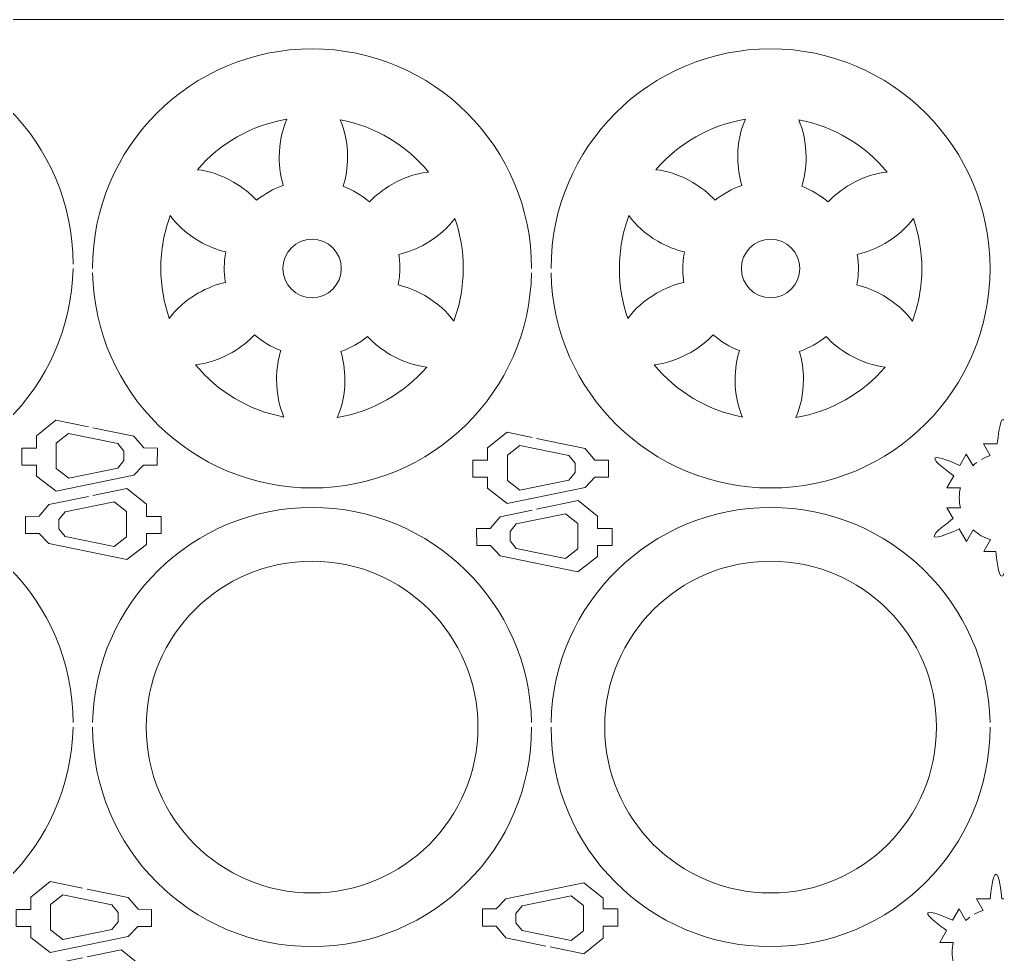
# Model space of a CAD drawing. Header units: centimetres. Extents: x -36.3 to 43.7, y -27.7 to 32.3.
# Drawn here: x 2.5 to 12.53, y 22.75 to 32.33 of the extents above; entities that cross this region are included whole.
import ezdxf

# ---------------------------------------------------------------- set-up
doc = ezdxf.new("R2010")
doc.units = ezdxf.units.CM
doc.header["$MEASUREMENT"] = 0
doc.layers.add('layer 1', color=7, linetype='Continuous')

msp = doc.modelspace()

# ---------------------------------------------------------------- linework, layer by layer
at = {"layer": 'layer 1', "color": 250, "lineweight": 20}
msp.add_lwpolyline([(-6.34629, 12.33283), (23.65371, 12.33283), (23.65371, 32.33283), (-6.34629, 32.33283), (-6.34629, 12.33283)], close=True, dxfattribs=at)
at = {"layer": 'layer 1', "color": 250, "lineweight": 9}
for points, knots in [([(-1.44673, 29.82782), (-1.44673, 31.07046), (-0.43937, 32.07782), (0.80327, 32.07782), (2.04591, 32.07782), (3.05327, 31.07046), (3.05327, 29.82782)], [0, 0, 0, 0, 0.5, 0.5, 0.5, 1, 1, 1, 1]), ([(3.25283, 29.78282), (3.25283, 31.02546), (4.26019, 32.03282), (5.50283, 32.03282), (6.74547, 32.03282), (7.75283, 31.02546), (7.75283, 29.78282)], [0, 0, 0, 0, 0.5, 0.5, 0.5, 1, 1, 1, 1]), ([(7.95283, 29.78282), (7.95283, 31.02546), (8.96019, 32.03282), (10.20283, 32.03282), (11.44547, 32.03282), (12.45283, 31.02546), (12.45283, 29.78282), (12.45283, 28.54018), (11.44547, 27.53282), (10.20283, 27.53282), (8.97522, 27.53282), (7.97723, 28.51595), (7.95327, 29.73782)], [0, 0, 0, 0, 0.25, 0.25, 0.25, 0.5, 0.5, 0.5, 0.75, 0.75, 0.75, 1, 1, 1, 1]), ([(4.32772, 30.79354), (4.44253, 30.78222), (4.572, 30.74033), (4.69738, 30.66794), (4.79132, 30.6137), (4.87156, 30.54892), (4.93418, 30.4804), (5.0149, 30.54629), (5.10729, 30.59839), (5.20774, 30.63326), (5.18149, 30.71959), (5.16658, 30.81819), (5.16658, 30.92292), (5.16658, 31.07024), (5.19605, 31.20545), (5.24517, 31.31138), (4.88045, 31.25034), (4.55887, 31.06202), (4.32772, 30.79354)], [0, 0, 0, 0, 0.16666667, 0.16666667, 0.16666667, 0.33333333, 0.33333333, 0.33333333, 0.5, 0.5, 0.5, 0.66666667, 0.66666667, 0.66666667, 0.83333333, 0.83333333, 0.83333333, 1, 1, 1, 1]), ([(5.79048, 31.30607), (5.83814, 31.20094), (5.86664, 31.06779), (5.86664, 30.92292), (5.86664, 30.81453), (5.85068, 30.7127), (5.82268, 30.62425), (5.92194, 30.5865), (6.01281, 30.53174), (6.09166, 30.46347), (6.15331, 30.52941), (6.2313, 30.59167), (6.32206, 30.64407), (6.44959, 30.7177), (6.58137, 30.75978), (6.69764, 30.77022), (6.47148, 31.04359), (6.15324, 31.23798), (5.79048, 31.30607)], [0, 0, 0, 0, 0.16666667, 0.16666667, 0.16666667, 0.33333333, 0.33333333, 0.33333333, 0.5, 0.5, 0.5, 0.66666667, 0.66666667, 0.66666667, 0.83333333, 0.83333333, 0.83333333, 1, 1, 1, 1]), ([(9.02772, 30.79354), (9.14253, 30.78222), (9.272, 30.74033), (9.39738, 30.66794), (9.49132, 30.6137), (9.57156, 30.54892), (9.63418, 30.4804), (9.7149, 30.54629), (9.80729, 30.59839), (9.90774, 30.63326), (9.88149, 30.71959), (9.86658, 30.81819), (9.86658, 30.92292), (9.86658, 31.07024), (9.89605, 31.20545), (9.94517, 31.31138), (9.58045, 31.25034), (9.25887, 31.06202), (9.02772, 30.79354)], [0, 0, 0, 0, 0.16666667, 0.16666667, 0.16666667, 0.33333333, 0.33333333, 0.33333333, 0.5, 0.5, 0.5, 0.66666667, 0.66666667, 0.66666667, 0.83333333, 0.83333333, 0.83333333, 1, 1, 1, 1]), ([(10.49048, 31.30607), (10.53814, 31.20094), (10.56664, 31.06779), (10.56664, 30.92292), (10.56664, 30.81453), (10.55068, 30.7127), (10.52268, 30.62425), (10.62194, 30.5865), (10.71281, 30.53174), (10.79166, 30.46347), (10.85331, 30.52941), (10.9313, 30.59167), (11.02206, 30.64407), (11.14959, 30.7177), (11.28137, 30.75978), (11.39764, 30.77022), (11.17148, 31.04359), (10.85324, 31.23798), (10.49048, 31.30607)], [0, 0, 0, 0, 0.16666667, 0.16666667, 0.16666667, 0.33333333, 0.33333333, 0.33333333, 0.5, 0.5, 0.5, 0.66666667, 0.66666667, 0.66666667, 0.83333333, 0.83333333, 0.83333333, 1, 1, 1, 1]), ([(4.03974, 29.27017), (4.10696, 29.36406), (4.20805, 29.45537), (4.33357, 29.52784), (4.42748, 29.58206), (4.52368, 29.61915), (4.6143, 29.63913), (4.60679, 29.68592), (4.60283, 29.73391), (4.60283, 29.78282), (4.60283, 29.84082), (4.60838, 29.89752), (4.61886, 29.95246), (4.53095, 29.97288), (4.43808, 30.00929), (4.34735, 30.06167), (4.21967, 30.13538), (4.11725, 30.22859), (4.05008, 30.32417), (3.98724, 30.15563), (3.95283, 29.97326), (3.95283, 29.78282), (3.95283, 29.60314), (3.98351, 29.43065), (4.03974, 29.27017)], [0, 0, 0, 0, 0.125, 0.125, 0.125, 0.25, 0.25, 0.25, 0.375, 0.375, 0.375, 0.5, 0.5, 0.5, 0.625, 0.625, 0.625, 0.75, 0.75, 0.75, 0.875, 0.875, 0.875, 1, 1, 1, 1]), ([(6.96592, 30.29547), (6.8987, 30.20158), (6.79761, 30.11027), (6.67209, 30.0378), (6.57818, 29.98358), (6.48198, 29.94649), (6.39136, 29.92651), (6.39887, 29.87972), (6.40283, 29.83173), (6.40283, 29.78282), (6.40283, 29.72482), (6.39728, 29.66812), (6.3868, 29.61318), (6.47471, 29.59276), (6.56758, 29.55635), (6.65831, 29.50397), (6.78599, 29.43026), (6.88841, 29.33705), (6.95558, 29.24147), (7.01842, 29.41001), (7.05283, 29.59238), (7.05283, 29.78282), (7.05283, 29.9625), (7.02215, 30.135), (6.96592, 30.29547)], [0, 0, 0, 0, 0.125, 0.125, 0.125, 0.25, 0.25, 0.25, 0.375, 0.375, 0.375, 0.5, 0.5, 0.5, 0.625, 0.625, 0.625, 0.75, 0.75, 0.75, 0.875, 0.875, 0.875, 1, 1, 1, 1]), ([(8.73974, 29.27017), (8.80696, 29.36406), (8.90805, 29.45537), (9.03357, 29.52784), (9.12748, 29.58206), (9.22368, 29.61915), (9.3143, 29.63913), (9.30679, 29.68592), (9.30283, 29.73391), (9.30283, 29.78282), (9.30283, 29.84082), (9.30838, 29.89752), (9.31886, 29.95246), (9.23095, 29.97288), (9.13808, 30.00929), (9.04735, 30.06167), (8.91967, 30.13538), (8.81725, 30.22859), (8.75008, 30.32417), (8.68724, 30.15563), (8.65283, 29.97326), (8.65283, 29.78282), (8.65283, 29.60314), (8.68351, 29.43065), (8.73974, 29.27017)], [0, 0, 0, 0, 0.125, 0.125, 0.125, 0.25, 0.25, 0.25, 0.375, 0.375, 0.375, 0.5, 0.5, 0.5, 0.625, 0.625, 0.625, 0.75, 0.75, 0.75, 0.875, 0.875, 0.875, 1, 1, 1, 1]), ([(11.66592, 30.29547), (11.5987, 30.20158), (11.49761, 30.11027), (11.37209, 30.0378), (11.27818, 29.98358), (11.18198, 29.94649), (11.09136, 29.92651), (11.09887, 29.87972), (11.10283, 29.83173), (11.10283, 29.78282), (11.10283, 29.72482), (11.09728, 29.66812), (11.0868, 29.61318), (11.17471, 29.59276), (11.26758, 29.55635), (11.35831, 29.50397), (11.48599, 29.43026), (11.58841, 29.33705), (11.65558, 29.24147), (11.71842, 29.41001), (11.75283, 29.59238), (11.75283, 29.78282), (11.75283, 29.9625), (11.72215, 30.135), (11.66592, 30.29547)], [0, 0, 0, 0, 0.125, 0.125, 0.125, 0.25, 0.25, 0.25, 0.375, 0.375, 0.375, 0.5, 0.5, 0.5, 0.625, 0.625, 0.625, 0.75, 0.75, 0.75, 0.875, 0.875, 0.875, 1, 1, 1, 1]), ([(5.50283, 30.08282), (5.66852, 30.08282), (5.80283, 29.94851), (5.80283, 29.78282), (5.80283, 29.61713), (5.66852, 29.48282), (5.50283, 29.48282), (5.33714, 29.48282), (5.20283, 29.61713), (5.20283, 29.78282), (5.20283, 29.94851), (5.33714, 30.08282), (5.50283, 30.08282)], [0, 0, 0, 0, 0.25, 0.25, 0.25, 0.5, 0.5, 0.5, 0.75, 0.75, 0.75, 1, 1, 1, 1]), ([(10.20283, 30.08282), (10.36852, 30.08282), (10.50283, 29.94851), (10.50283, 29.78282), (10.50283, 29.61713), (10.36852, 29.48282), (10.20283, 29.48282), (10.03714, 29.48282), (9.90283, 29.61713), (9.90283, 29.78282), (9.90283, 29.94851), (10.03714, 30.08282), (10.20283, 30.08282)], [0, 0, 0, 0, 0.25, 0.25, 0.25, 0.5, 0.5, 0.5, 0.75, 0.75, 0.75, 1, 1, 1, 1]), ([(3.05283, 29.78282), (3.02887, 28.56095), (2.03088, 27.57782), (0.80327, 27.57782), (-0.42434, 27.57782), (-1.42233, 28.56095), (-1.44629, 29.78282)], [0, 0, 0, 0, 0.5, 0.5, 0.5, 1, 1, 1, 1]), ([(7.75239, 29.73782), (7.72843, 28.51595), (6.73044, 27.53282), (5.50283, 27.53282), (4.27522, 27.53282), (3.27723, 28.51595), (3.25327, 29.73782)], [0, 0, 0, 0, 0.5, 0.5, 0.5, 1, 1, 1, 1]), ([(4.914, 29.10217), (4.85235, 29.03623), (4.77436, 28.97397), (4.6836, 28.92157), (4.55607, 28.84794), (4.42429, 28.80586), (4.30802, 28.79542), (4.53417, 28.52203), (4.85242, 28.32766), (5.21518, 28.25957), (5.16752, 28.36469), (5.13902, 28.49785), (5.13902, 28.64272), (5.13902, 28.75111), (5.15498, 28.85294), (5.18298, 28.94139), (5.08372, 28.97914), (4.99285, 29.03389), (4.914, 29.10217)], [0, 0, 0, 0, 0.16666667, 0.16666667, 0.16666667, 0.33333333, 0.33333333, 0.33333333, 0.5, 0.5, 0.5, 0.66666667, 0.66666667, 0.66666667, 0.83333333, 0.83333333, 0.83333333, 1, 1, 1, 1]), ([(6.67794, 28.7721), (6.56313, 28.78342), (6.43366, 28.82531), (6.30828, 28.8977), (6.21434, 28.95194), (6.1341, 29.01672), (6.07148, 29.08524), (5.99076, 29.01935), (5.89837, 28.96725), (5.79792, 28.93238), (5.82417, 28.84605), (5.83908, 28.74745), (5.83908, 28.64272), (5.83908, 28.4954), (5.80961, 28.36019), (5.76049, 28.25426), (6.12521, 28.3153), (6.44679, 28.50362), (6.67794, 28.7721)], [0, 0, 0, 0, 0.16666667, 0.16666667, 0.16666667, 0.33333333, 0.33333333, 0.33333333, 0.5, 0.5, 0.5, 0.66666667, 0.66666667, 0.66666667, 0.83333333, 0.83333333, 0.83333333, 1, 1, 1, 1]), ([(9.614, 29.10217), (9.55235, 29.03623), (9.47436, 28.97397), (9.3836, 28.92157), (9.25607, 28.84794), (9.12429, 28.80586), (9.00802, 28.79542), (9.23417, 28.52203), (9.55242, 28.32766), (9.91518, 28.25957), (9.86752, 28.36469), (9.83902, 28.49785), (9.83902, 28.64272), (9.83902, 28.75111), (9.85498, 28.85294), (9.88298, 28.94139), (9.78372, 28.97914), (9.69285, 29.03389), (9.614, 29.10217)], [0, 0, 0, 0, 0.16666667, 0.16666667, 0.16666667, 0.33333333, 0.33333333, 0.33333333, 0.5, 0.5, 0.5, 0.66666667, 0.66666667, 0.66666667, 0.83333333, 0.83333333, 0.83333333, 1, 1, 1, 1]), ([(11.37794, 28.7721), (11.26313, 28.78342), (11.13366, 28.82531), (11.00828, 28.8977), (10.91434, 28.95194), (10.8341, 29.01672), (10.77148, 29.08524), (10.69076, 29.01935), (10.59837, 28.96725), (10.49792, 28.93238), (10.52417, 28.84605), (10.53908, 28.74745), (10.53908, 28.64272), (10.53908, 28.4954), (10.50961, 28.36019), (10.46049, 28.25426), (10.82521, 28.3153), (11.14679, 28.50362), (11.37794, 28.7721)], [0, 0, 0, 0, 0.16666667, 0.16666667, 0.16666667, 0.33333333, 0.33333333, 0.33333333, 0.5, 0.5, 0.5, 0.66666667, 0.66666667, 0.66666667, 0.83333333, 0.83333333, 0.83333333, 1, 1, 1, 1]), ([(3.25529, 28.14929), (3.25529, 28.14929), (3.67781, 28.06262), (3.67781, 28.06262), (3.67781, 28.06262), (3.77781, 27.94248), (3.77781, 27.94248), (3.77781, 27.94248), (3.91777, 27.94214), (3.91777, 27.94214), (3.91777, 27.94214), (3.91596, 27.76736), (3.91596, 27.76736), (3.91596, 27.76736), (3.776, 27.76736), (3.776, 27.76736), (3.776, 27.76736), (3.67781, 27.66235), (3.67781, 27.66235), (3.67781, 27.66235), (2.87903, 27.49893), (2.87903, 27.49893), (2.87903, 27.49893), (2.67781, 27.65512), (2.67781, 27.65512), (2.67781, 27.65512), (2.67781, 27.76714), (2.67781, 27.76714), (2.67781, 27.76714), (2.52781, 27.76714), (2.52781, 27.76714), (2.52781, 27.76714), (2.52781, 27.94214), (2.52781, 27.94214), (2.52781, 27.94214), (2.67781, 27.94214), (2.67781, 27.94214), (2.67781, 27.94214), (2.67781, 28.06638), (2.67781, 28.06638), (2.67781, 28.06638), (2.87792, 28.2267), (2.87792, 28.2267), (2.87792, 28.2267), (3.21029, 28.15852), (3.21029, 28.15852)], [0, 0, 0, 0, 0.06666667, 0.06666667, 0.06666667, 0.13333333, 0.13333333, 0.13333333, 0.2, 0.2, 0.2, 0.26666667, 0.26666667, 0.26666667, 0.33333333, 0.33333333, 0.33333333, 0.4, 0.4, 0.4, 0.46666667, 0.46666667, 0.46666667, 0.53333333, 0.53333333, 0.53333333, 0.6, 0.6, 0.6, 0.66666667, 0.66666667, 0.66666667, 0.73333333, 0.73333333, 0.73333333, 0.8, 0.8, 0.8, 0.86666667, 0.86666667, 0.86666667, 0.93333333, 0.93333333, 0.93333333, 1, 1, 1, 1]), ([(12.36306, 27.82457), (12.39151, 27.84089), (12.42191, 27.8542), (12.45383, 27.86405), (12.45383, 27.86405), (12.38477, 27.98368), (12.38477, 27.98368), (12.38477, 27.98368), (12.52597, 27.98368), (12.52597, 27.98368), (12.53316, 28.04832), (12.5525, 28.23447), (12.5858, 28.23447), (12.61955, 28.23447), (12.63932, 28.05275), (12.64706, 27.98368), (12.64706, 27.98368), (12.78477, 27.98368), (12.78477, 27.98368), (12.78477, 27.98368), (12.71627, 27.86501), (12.71627, 27.86501), (12.7831, 27.84494), (12.84339, 27.80977), (12.89316, 27.76345), (12.89316, 27.76345), (12.96219, 27.883), (12.96219, 27.883), (12.96219, 27.883), (13.03576, 27.75557), (13.03576, 27.75557), (13.09903, 27.78333), (13.26208, 27.8553), (13.27832, 27.82717), (13.29481, 27.79862), (13.1544, 27.69487), (13.09576, 27.65166), (13.09576, 27.65166), (13.16219, 27.53659), (13.16219, 27.53659), (13.16219, 27.53659), (13.02491, 27.53658), (13.02491, 27.53658), (13.0326, 27.50363), (13.03667, 27.46929), (13.03667, 27.43399), (13.03667, 27.39913), (13.03272, 27.3652), (13.02521, 27.33262), (13.02521, 27.33262), (13.16369, 27.33261), (13.16369, 27.33261), (13.16369, 27.33261), (13.08677, 27.19937), (13.08677, 27.19937), (13.14106, 27.15947), (13.28828, 27.05222), (13.27185, 27.02378), (13.25519, 26.99492), (13.09198, 27.06641), (13.02653, 27.09503), (13.02653, 27.09503), (12.96369, 26.9862), (12.96369, 26.9862), (12.96369, 26.9862), (12.89459, 27.10587), (12.89459, 27.10587), (12.84501, 27.05933), (12.78488, 27.02388), (12.71817, 27.00353), (12.71817, 27.00353), (12.78779, 26.88291), (12.78779, 26.88291), (12.78779, 26.88291), (12.63318, 26.88291), (12.63318, 26.88291), (12.62642, 26.82286), (12.60695, 26.62769), (12.57286, 26.62769), (12.53835, 26.62768), (12.51845, 26.81757), (12.51109, 26.88291), (12.51109, 26.88291), (12.38779, 26.88291), (12.38779, 26.88291), (12.38779, 26.88291), (12.45708, 27.00295), (12.45708, 27.00295), (12.39026, 27.02302), (12.32999, 27.05819), (12.28022, 27.10451), (12.28022, 27.10451), (12.21039, 26.9836), (12.21039, 26.9836), (12.21039, 26.9836), (12.13606, 27.11233), (12.13606, 27.11233), (12.08676, 27.09102), (11.89788, 27.0046), (11.88034, 27.03499), (11.86263, 27.06565), (12.02585, 27.18302), (12.07446, 27.21903), (12.07446, 27.21903), (12.01039, 27.33001), (12.01039, 27.33001), (12.01039, 27.33001), (12.14876, 27.33002), (12.14876, 27.33002), (12.14087, 27.3634), (12.13667, 27.3982), (12.13667, 27.43399), (12.13667, 27.46835), (12.14053, 27.50181), (12.14783, 27.53397), (12.14783, 27.53397), (12.00888, 27.53398), (12.00888, 27.53398), (12.00888, 27.53398), (12.07986, 27.65691), (12.07986, 27.65691), (12.03405, 27.69083), (11.86949, 27.80839), (11.88681, 27.83838), (11.9043, 27.86869), (12.08342, 27.78833), (12.1412, 27.76317), (12.1412, 27.76317), (12.20888, 27.88039), (12.20888, 27.88039), (12.20888, 27.88039), (12.27773, 27.76116), (12.27773, 27.76116), (12.29049, 27.77321), (12.30397, 27.78453), (12.31807, 27.79504)], [0, 0, 0, 0, 0.02222222, 0.02222222, 0.02222222, 0.04444444, 0.04444444, 0.04444444, 0.06666667, 0.06666667, 0.06666667, 0.08888889, 0.08888889, 0.08888889, 0.11111111, 0.11111111, 0.11111111, 0.13333333, 0.13333333, 0.13333333, 0.15555556, 0.15555556, 0.15555556, 0.17777778, 0.17777778, 0.17777778, 0.2, 0.2, 0.2, 0.22222222, 0.22222222, 0.22222222, 0.24444444, 0.24444444, 0.24444444, 0.26666667, 0.26666667, 0.26666667, 0.28888889, 0.28888889, 0.28888889, 0.31111111, 0.31111111, 0.31111111, 0.33333333, 0.33333333, 0.33333333, 0.35555556, 0.35555556, 0.35555556, 0.37777778, 0.37777778, 0.37777778, 0.4, 0.4, 0.4, 0.42222222, 0.42222222, 0.42222222, 0.44444444, 0.44444444, 0.44444444, 0.46666667, 0.46666667, 0.46666667, 0.48888889, 0.48888889, 0.48888889, 0.51111111, 0.51111111, 0.51111111, 0.53333333, 0.53333333, 0.53333333, 0.55555556, 0.55555556, 0.55555556, 0.57777778, 0.57777778, 0.57777778, 0.6, 0.6, 0.6, 0.62222222, 0.62222222, 0.62222222, 0.64444444, 0.64444444, 0.64444444, 0.66666667, 0.66666667, 0.66666667, 0.68888889, 0.68888889, 0.68888889, 0.71111111, 0.71111111, 0.71111111, 0.73333333, 0.73333333, 0.73333333, 0.75555556, 0.75555556, 0.75555556, 0.77777778, 0.77777778, 0.77777778, 0.8, 0.8, 0.8, 0.82222222, 0.82222222, 0.82222222, 0.84444444, 0.84444444, 0.84444444, 0.86666667, 0.86666667, 0.86666667, 0.88888889, 0.88888889, 0.88888889, 0.91111111, 0.91111111, 0.91111111, 0.93333333, 0.93333333, 0.93333333, 0.95555556, 0.95555556, 0.95555556, 0.97777778, 0.97777778, 0.97777778, 1, 1, 1, 1]), ([(2.88159, 27.99096), (2.88159, 27.99096), (3.00756, 28.09188), (3.00756, 28.09188), (3.00756, 28.09188), (3.51108, 27.98859), (3.51108, 27.98859), (3.51108, 27.98859), (3.57403, 27.90995), (3.57403, 27.90995), (3.57403, 27.90995), (3.57403, 27.81516), (3.57403, 27.81516), (3.57403, 27.81516), (3.51108, 27.73662), (3.51108, 27.73662), (3.51108, 27.73662), (3.00826, 27.63375), (3.00826, 27.63375), (3.00826, 27.63375), (2.88159, 27.73207), (2.88159, 27.73207), (2.88159, 27.73207), (2.88159, 27.99096), (2.88159, 27.99096)], [0, 0, 0, 0, 0.125, 0.125, 0.125, 0.25, 0.25, 0.25, 0.375, 0.375, 0.375, 0.5, 0.5, 0.5, 0.625, 0.625, 0.625, 0.75, 0.75, 0.75, 0.875, 0.875, 0.875, 1, 1, 1, 1]), ([(7.80336, 28.04111), (7.80336, 28.04111), (8.30197, 27.93883), (8.30197, 27.93883), (8.30197, 27.93883), (8.40197, 27.81869), (8.40197, 27.81869), (8.40197, 27.81869), (8.54193, 27.81835), (8.54193, 27.81835), (8.54193, 27.81835), (8.54012, 27.64357), (8.54012, 27.64357), (8.54012, 27.64357), (8.40016, 27.64357), (8.40016, 27.64357), (8.40016, 27.64357), (8.30197, 27.53856), (8.30197, 27.53856), (8.30197, 27.53856), (7.50319, 27.37514), (7.50319, 27.37514), (7.50319, 27.37514), (7.30197, 27.53133), (7.30197, 27.53133), (7.30197, 27.53133), (7.30197, 27.64335), (7.30197, 27.64335), (7.30197, 27.64335), (7.15197, 27.64335), (7.15197, 27.64335), (7.15197, 27.64335), (7.15197, 27.81835), (7.15197, 27.81835), (7.15197, 27.81835), (7.30197, 27.81835), (7.30197, 27.81835), (7.30197, 27.81835), (7.30197, 27.94259), (7.30197, 27.94259), (7.30197, 27.94259), (7.50208, 28.10291), (7.50208, 28.10291), (7.50208, 28.10291), (7.75836, 28.05034), (7.75836, 28.05034)], [0, 0, 0, 0, 0.06666667, 0.06666667, 0.06666667, 0.13333333, 0.13333333, 0.13333333, 0.2, 0.2, 0.2, 0.26666667, 0.26666667, 0.26666667, 0.33333333, 0.33333333, 0.33333333, 0.4, 0.4, 0.4, 0.46666667, 0.46666667, 0.46666667, 0.53333333, 0.53333333, 0.53333333, 0.6, 0.6, 0.6, 0.66666667, 0.66666667, 0.66666667, 0.73333333, 0.73333333, 0.73333333, 0.8, 0.8, 0.8, 0.86666667, 0.86666667, 0.86666667, 0.93333333, 0.93333333, 0.93333333, 1, 1, 1, 1]), ([(7.50575, 27.86717), (7.50575, 27.86717), (7.63172, 27.96809), (7.63172, 27.96809), (7.63172, 27.96809), (8.13524, 27.8648), (8.13524, 27.8648), (8.13524, 27.8648), (8.19819, 27.78616), (8.19819, 27.78616), (8.19819, 27.78616), (8.19819, 27.69137), (8.19819, 27.69137), (8.19819, 27.69137), (8.13524, 27.61283), (8.13524, 27.61283), (8.13524, 27.61283), (7.63242, 27.50996), (7.63242, 27.50996), (7.63242, 27.50996), (7.50575, 27.60828), (7.50575, 27.60828), (7.50575, 27.60828), (7.50575, 27.86717), (7.50575, 27.86717)], [0, 0, 0, 0, 0.125, 0.125, 0.125, 0.25, 0.25, 0.25, 0.375, 0.375, 0.375, 0.5, 0.5, 0.5, 0.625, 0.625, 0.625, 0.75, 0.75, 0.75, 0.875, 0.875, 0.875, 1, 1, 1, 1]), ([(3.21029, 27.44547), (3.21029, 27.44547), (2.80528, 27.36239), (2.80528, 27.36239), (2.80528, 27.36239), (2.70528, 27.24225), (2.70528, 27.24225), (2.70528, 27.24225), (2.56532, 27.24191), (2.56532, 27.24191), (2.56532, 27.24191), (2.56713, 27.06713), (2.56713, 27.06713), (2.56713, 27.06713), (2.70709, 27.06713), (2.70709, 27.06713), (2.70709, 27.06713), (2.80528, 26.96212), (2.80528, 26.96212), (2.80528, 26.96212), (3.60406, 26.7987), (3.60406, 26.7987), (3.60406, 26.7987), (3.80528, 26.95489), (3.80528, 26.95489), (3.80528, 26.95489), (3.80528, 27.06691), (3.80528, 27.06691), (3.80528, 27.06691), (3.95528, 27.06691), (3.95528, 27.06691), (3.95528, 27.06691), (3.95528, 27.24191), (3.95528, 27.24191), (3.95528, 27.24191), (3.80528, 27.24191), (3.80528, 27.24191), (3.80528, 27.24191), (3.80528, 27.36615), (3.80528, 27.36615), (3.80528, 27.36615), (3.60517, 27.52647), (3.60517, 27.52647), (3.60517, 27.52647), (3.25529, 27.4547), (3.25529, 27.4547)], [0, 0, 0, 0, 0.06666667, 0.06666667, 0.06666667, 0.13333333, 0.13333333, 0.13333333, 0.2, 0.2, 0.2, 0.26666667, 0.26666667, 0.26666667, 0.33333333, 0.33333333, 0.33333333, 0.4, 0.4, 0.4, 0.46666667, 0.46666667, 0.46666667, 0.53333333, 0.53333333, 0.53333333, 0.6, 0.6, 0.6, 0.66666667, 0.66666667, 0.66666667, 0.73333333, 0.73333333, 0.73333333, 0.8, 0.8, 0.8, 0.86666667, 0.86666667, 0.86666667, 0.93333333, 0.93333333, 0.93333333, 1, 1, 1, 1]), ([(-1.44673, 25.12782), (-1.44673, 26.37046), (-0.43937, 27.37782), (0.80327, 27.37782), (2.04591, 27.37782), (3.05327, 26.37046), (3.05327, 25.12782)], [0, 0, 0, 0, 0.5, 0.5, 0.5, 1, 1, 1, 1]), ([(3.6015, 27.29073), (3.6015, 27.29073), (3.47553, 27.39165), (3.47553, 27.39165), (3.47553, 27.39165), (2.97201, 27.28836), (2.97201, 27.28836), (2.97201, 27.28836), (2.90906, 27.20972), (2.90906, 27.20972), (2.90906, 27.20972), (2.90906, 27.11493), (2.90906, 27.11493), (2.90906, 27.11493), (2.97201, 27.03639), (2.97201, 27.03639), (2.97201, 27.03639), (3.47483, 26.93352), (3.47483, 26.93352), (3.47483, 26.93352), (3.6015, 27.03184), (3.6015, 27.03184), (3.6015, 27.03184), (3.6015, 27.29073), (3.6015, 27.29073)], [0, 0, 0, 0, 0.125, 0.125, 0.125, 0.25, 0.25, 0.25, 0.375, 0.375, 0.375, 0.5, 0.5, 0.5, 0.625, 0.625, 0.625, 0.75, 0.75, 0.75, 0.875, 0.875, 0.875, 1, 1, 1, 1]), ([(7.75836, 27.30607), (7.75836, 27.30607), (7.42944, 27.2386), (7.42944, 27.2386), (7.42944, 27.2386), (7.32944, 27.11846), (7.32944, 27.11846), (7.32944, 27.11846), (7.18948, 27.11812), (7.18948, 27.11812), (7.18948, 27.11812), (7.19129, 26.94334), (7.19129, 26.94334), (7.19129, 26.94334), (7.33125, 26.94334), (7.33125, 26.94334), (7.33125, 26.94334), (7.42944, 26.83833), (7.42944, 26.83833), (7.42944, 26.83833), (8.22822, 26.67491), (8.22822, 26.67491), (8.22822, 26.67491), (8.42944, 26.8311), (8.42944, 26.8311), (8.42944, 26.8311), (8.42944, 26.94312), (8.42944, 26.94312), (8.42944, 26.94312), (8.57944, 26.94312), (8.57944, 26.94312), (8.57944, 26.94312), (8.57944, 27.11812), (8.57944, 27.11812), (8.57944, 27.11812), (8.42944, 27.11812), (8.42944, 27.11812), (8.42944, 27.11812), (8.42944, 27.24236), (8.42944, 27.24236), (8.42944, 27.24236), (8.22933, 27.40268), (8.22933, 27.40268), (8.22933, 27.40268), (7.80336, 27.3153), (7.80336, 27.3153)], [0, 0, 0, 0, 0.06666667, 0.06666667, 0.06666667, 0.13333333, 0.13333333, 0.13333333, 0.2, 0.2, 0.2, 0.26666667, 0.26666667, 0.26666667, 0.33333333, 0.33333333, 0.33333333, 0.4, 0.4, 0.4, 0.46666667, 0.46666667, 0.46666667, 0.53333333, 0.53333333, 0.53333333, 0.6, 0.6, 0.6, 0.66666667, 0.66666667, 0.66666667, 0.73333333, 0.73333333, 0.73333333, 0.8, 0.8, 0.8, 0.86666667, 0.86666667, 0.86666667, 0.93333333, 0.93333333, 0.93333333, 1, 1, 1, 1]), ([(3.25327, 25.12782), (3.27723, 26.34969), (4.27522, 27.33282), (5.50283, 27.33282), (6.73044, 27.33282), (7.72843, 26.34969), (7.75239, 25.12782)], [0, 0, 0, 0, 0.5, 0.5, 0.5, 1, 1, 1, 1]), ([(8.22566, 27.16694), (8.22566, 27.16694), (8.09969, 27.26786), (8.09969, 27.26786), (8.09969, 27.26786), (7.59617, 27.16457), (7.59617, 27.16457), (7.59617, 27.16457), (7.53322, 27.08593), (7.53322, 27.08593), (7.53322, 27.08593), (7.53322, 26.99114), (7.53322, 26.99114), (7.53322, 26.99114), (7.59617, 26.9126), (7.59617, 26.9126), (7.59617, 26.9126), (8.09899, 26.80973), (8.09899, 26.80973), (8.09899, 26.80973), (8.22566, 26.90805), (8.22566, 26.90805), (8.22566, 26.90805), (8.22566, 27.16694), (8.22566, 27.16694)], [0, 0, 0, 0, 0.125, 0.125, 0.125, 0.25, 0.25, 0.25, 0.375, 0.375, 0.375, 0.5, 0.5, 0.5, 0.625, 0.625, 0.625, 0.75, 0.75, 0.75, 0.875, 0.875, 0.875, 1, 1, 1, 1]), ([(7.95327, 25.12782), (7.97723, 26.34969), (8.97522, 27.33282), (10.20283, 27.33282), (11.43044, 27.33282), (12.42843, 26.34969), (12.45239, 25.12782)], [0, 0, 0, 0, 0.5, 0.5, 0.5, 1, 1, 1, 1]), ([(5.50283, 26.78282), (6.44171, 26.78282), (7.20283, 26.0217), (7.20283, 25.08282), (7.20283, 24.14394), (6.44171, 23.38282), (5.50283, 23.38282), (4.56395, 23.38282), (3.80283, 24.14394), (3.80283, 25.08282), (3.80283, 26.0217), (4.56395, 26.78282), (5.50283, 26.78282)], [0, 0, 0, 0, 0.25, 0.25, 0.25, 0.5, 0.5, 0.5, 0.75, 0.75, 0.75, 1, 1, 1, 1]), ([(10.20283, 26.78282), (11.14171, 26.78282), (11.90283, 26.0217), (11.90283, 25.08282), (11.90283, 24.14394), (11.14171, 23.38282), (10.20283, 23.38282), (9.26395, 23.38282), (8.50283, 24.14394), (8.50283, 25.08282), (8.50283, 26.0217), (9.26395, 26.78282), (10.20283, 26.78282)], [0, 0, 0, 0, 0.25, 0.25, 0.25, 0.5, 0.5, 0.5, 0.75, 0.75, 0.75, 1, 1, 1, 1]), ([(3.05283, 25.08282), (3.02887, 23.86095), (2.03088, 22.87782), (0.80327, 22.87782), (-0.42434, 22.87782), (-1.42233, 23.86095), (-1.44629, 25.08282)], [0, 0, 0, 0, 0.5, 0.5, 0.5, 1, 1, 1, 1]), ([(7.75283, 25.08282), (7.75283, 23.84018), (6.74547, 22.83282), (5.50283, 22.83282), (4.26019, 22.83282), (3.25283, 23.84018), (3.25283, 25.08282)], [0, 0, 0, 0, 0.5, 0.5, 0.5, 1, 1, 1, 1]), ([(12.45283, 25.08282), (12.45283, 23.84018), (11.44547, 22.83282), (10.20283, 22.83282), (8.96019, 22.83282), (7.95283, 23.84018), (7.95283, 25.08282)], [0, 0, 0, 0, 0.5, 0.5, 0.5, 1, 1, 1, 1]), ([(12.29026, 23.16464), (12.31871, 23.18096), (12.34911, 23.19427), (12.38103, 23.20412), (12.38103, 23.20412), (12.31197, 23.32375), (12.31197, 23.32375), (12.31197, 23.32375), (12.45317, 23.32375), (12.45317, 23.32375), (12.46036, 23.38839), (12.4797, 23.57454), (12.513, 23.57454), (12.54675, 23.57454), (12.56652, 23.39282), (12.57426, 23.32375), (12.57426, 23.32375), (12.71197, 23.32375), (12.71197, 23.32375), (12.71197, 23.32375), (12.64347, 23.20508), (12.64347, 23.20508), (12.7103, 23.18501), (12.77059, 23.14984), (12.82036, 23.10352), (12.82036, 23.10352), (12.88939, 23.22307), (12.88939, 23.22307), (12.88939, 23.22307), (12.96296, 23.09564), (12.96296, 23.09564), (13.02623, 23.1234), (13.18928, 23.19537), (13.20552, 23.16724), (13.22201, 23.13869), (13.0816, 23.03494), (13.02296, 22.99173), (13.02296, 22.99173), (13.08939, 22.87666), (13.08939, 22.87666), (13.08939, 22.87666), (12.95211, 22.87665), (12.95211, 22.87665), (12.9598, 22.8437), (12.96387, 22.80936), (12.96387, 22.77406), (12.96387, 22.7392), (12.95992, 22.70527), (12.95241, 22.67269), (12.95241, 22.67269), (13.09089, 22.67268), (13.09089, 22.67268), (13.09089, 22.67268), (13.01397, 22.53944), (13.01397, 22.53944), (13.06826, 22.49954), (13.21548, 22.39229), (13.19905, 22.36385), (13.18239, 22.33499), (13.01918, 22.40648), (12.95373, 22.4351), (12.95373, 22.4351), (12.89089, 22.32627), (12.89089, 22.32627), (12.89089, 22.32627), (12.82179, 22.44594), (12.82179, 22.44594), (12.77221, 22.3994), (12.71208, 22.36395), (12.64537, 22.3436), (12.64537, 22.3436), (12.71499, 22.22298), (12.71499, 22.22298), (12.71499, 22.22298), (12.56038, 22.22298), (12.56038, 22.22298), (12.55362, 22.16293), (12.53415, 21.96776), (12.50006, 21.96776), (12.46555, 21.96775), (12.44565, 22.15764), (12.43829, 22.22298), (12.43829, 22.22298), (12.31499, 22.22298), (12.31499, 22.22298), (12.31499, 22.22298), (12.38428, 22.34302), (12.38428, 22.34302), (12.31746, 22.36309), (12.25719, 22.39826), (12.20742, 22.44458), (12.20742, 22.44458), (12.13759, 22.32367), (12.13759, 22.32367), (12.13759, 22.32367), (12.06326, 22.4524), (12.06326, 22.4524), (12.01396, 22.43109), (11.82508, 22.34467), (11.80754, 22.37506), (11.78983, 22.40572), (11.95305, 22.52309), (12.00166, 22.5591), (12.00166, 22.5591), (11.93759, 22.67008), (11.93759, 22.67008), (11.93759, 22.67008), (12.07596, 22.67009), (12.07596, 22.67009), (12.06807, 22.70347), (12.06387, 22.73827), (12.06387, 22.77406), (12.06387, 22.80842), (12.06773, 22.84188), (12.07503, 22.87404), (12.07503, 22.87404), (11.93608, 22.87405), (11.93608, 22.87405), (11.93608, 22.87405), (12.00706, 22.99698), (12.00706, 22.99698), (11.96125, 23.0309), (11.79669, 23.14846), (11.81401, 23.17845), (11.8315, 23.20876), (12.01062, 23.1284), (12.0684, 23.10324), (12.0684, 23.10324), (12.13608, 23.22046), (12.13608, 23.22046), (12.13608, 23.22046), (12.20493, 23.10123), (12.20493, 23.10123), (12.21769, 23.11328), (12.23117, 23.1246), (12.24527, 23.13511)], [0, 0, 0, 0, 0.02222222, 0.02222222, 0.02222222, 0.04444444, 0.04444444, 0.04444444, 0.06666667, 0.06666667, 0.06666667, 0.08888889, 0.08888889, 0.08888889, 0.11111111, 0.11111111, 0.11111111, 0.13333333, 0.13333333, 0.13333333, 0.15555556, 0.15555556, 0.15555556, 0.17777778, 0.17777778, 0.17777778, 0.2, 0.2, 0.2, 0.22222222, 0.22222222, 0.22222222, 0.24444444, 0.24444444, 0.24444444, 0.26666667, 0.26666667, 0.26666667, 0.28888889, 0.28888889, 0.28888889, 0.31111111, 0.31111111, 0.31111111, 0.33333333, 0.33333333, 0.33333333, 0.35555556, 0.35555556, 0.35555556, 0.37777778, 0.37777778, 0.37777778, 0.4, 0.4, 0.4, 0.42222222, 0.42222222, 0.42222222, 0.44444444, 0.44444444, 0.44444444, 0.46666667, 0.46666667, 0.46666667, 0.48888889, 0.48888889, 0.48888889, 0.51111111, 0.51111111, 0.51111111, 0.53333333, 0.53333333, 0.53333333, 0.55555556, 0.55555556, 0.55555556, 0.57777778, 0.57777778, 0.57777778, 0.6, 0.6, 0.6, 0.62222222, 0.62222222, 0.62222222, 0.64444444, 0.64444444, 0.64444444, 0.66666667, 0.66666667, 0.66666667, 0.68888889, 0.68888889, 0.68888889, 0.71111111, 0.71111111, 0.71111111, 0.73333333, 0.73333333, 0.73333333, 0.75555556, 0.75555556, 0.75555556, 0.77777778, 0.77777778, 0.77777778, 0.8, 0.8, 0.8, 0.82222222, 0.82222222, 0.82222222, 0.84444444, 0.84444444, 0.84444444, 0.86666667, 0.86666667, 0.86666667, 0.88888889, 0.88888889, 0.88888889, 0.91111111, 0.91111111, 0.91111111, 0.93333333, 0.93333333, 0.93333333, 0.95555556, 0.95555556, 0.95555556, 0.97777778, 0.97777778, 0.97777778, 1, 1, 1, 1]), ([(3.19633, 23.42175), (3.19633, 23.42175), (3.61885, 23.33508), (3.61885, 23.33508), (3.61885, 23.33508), (3.71885, 23.21494), (3.71885, 23.21494), (3.71885, 23.21494), (3.85881, 23.2146), (3.85881, 23.2146), (3.85881, 23.2146), (3.857, 23.03982), (3.857, 23.03982), (3.857, 23.03982), (3.71704, 23.03982), (3.71704, 23.03982), (3.71704, 23.03982), (3.61885, 22.93481), (3.61885, 22.93481), (3.61885, 22.93481), (2.82007, 22.77139), (2.82007, 22.77139), (2.82007, 22.77139), (2.61885, 22.92758), (2.61885, 22.92758), (2.61885, 22.92758), (2.61885, 23.0396), (2.61885, 23.0396), (2.61885, 23.0396), (2.46885, 23.0396), (2.46885, 23.0396), (2.46885, 23.0396), (2.46885, 23.2146), (2.46885, 23.2146), (2.46885, 23.2146), (2.61885, 23.2146), (2.61885, 23.2146), (2.61885, 23.2146), (2.61885, 23.33884), (2.61885, 23.33884), (2.61885, 23.33884), (2.81896, 23.49916), (2.81896, 23.49916), (2.81896, 23.49916), (3.15133, 23.43098), (3.15133, 23.43098)], [0, 0, 0, 0, 0.06666667, 0.06666667, 0.06666667, 0.13333333, 0.13333333, 0.13333333, 0.2, 0.2, 0.2, 0.26666667, 0.26666667, 0.26666667, 0.33333333, 0.33333333, 0.33333333, 0.4, 0.4, 0.4, 0.46666667, 0.46666667, 0.46666667, 0.53333333, 0.53333333, 0.53333333, 0.6, 0.6, 0.6, 0.66666667, 0.66666667, 0.66666667, 0.73333333, 0.73333333, 0.73333333, 0.8, 0.8, 0.8, 0.86666667, 0.86666667, 0.86666667, 0.93333333, 0.93333333, 0.93333333, 1, 1, 1, 1]), ([(7.89831, 22.83892), (7.89831, 22.83892), (7.48829, 22.92303), (7.48829, 22.92303), (7.48829, 22.92303), (7.38829, 23.04317), (7.38829, 23.04317), (7.38829, 23.04317), (7.24833, 23.04351), (7.24833, 23.04351), (7.24833, 23.04351), (7.25014, 23.21829), (7.25014, 23.21829), (7.25014, 23.21829), (7.3901, 23.21829), (7.3901, 23.21829), (7.3901, 23.21829), (7.48829, 23.3233), (7.48829, 23.3233), (7.48829, 23.3233), (8.28707, 23.48672), (8.28707, 23.48672), (8.28707, 23.48672), (8.48829, 23.33053), (8.48829, 23.33053), (8.48829, 23.33053), (8.48829, 23.21851), (8.48829, 23.21851), (8.48829, 23.21851), (8.63829, 23.21851), (8.63829, 23.21851), (8.63829, 23.21851), (8.63829, 23.04351), (8.63829, 23.04351), (8.63829, 23.04351), (8.48829, 23.04351), (8.48829, 23.04351), (8.48829, 23.04351), (8.48829, 22.91927), (8.48829, 22.91927), (8.48829, 22.91927), (8.28818, 22.75895), (8.28818, 22.75895), (8.28818, 22.75895), (7.94331, 22.82969), (7.94331, 22.82969)], [0, 0, 0, 0, 0.06666667, 0.06666667, 0.06666667, 0.13333333, 0.13333333, 0.13333333, 0.2, 0.2, 0.2, 0.26666667, 0.26666667, 0.26666667, 0.33333333, 0.33333333, 0.33333333, 0.4, 0.4, 0.4, 0.46666667, 0.46666667, 0.46666667, 0.53333333, 0.53333333, 0.53333333, 0.6, 0.6, 0.6, 0.66666667, 0.66666667, 0.66666667, 0.73333333, 0.73333333, 0.73333333, 0.8, 0.8, 0.8, 0.86666667, 0.86666667, 0.86666667, 0.93333333, 0.93333333, 0.93333333, 1, 1, 1, 1]), ([(2.82263, 23.26342), (2.82263, 23.26342), (2.9486, 23.36434), (2.9486, 23.36434), (2.9486, 23.36434), (3.45212, 23.26105), (3.45212, 23.26105), (3.45212, 23.26105), (3.51507, 23.18241), (3.51507, 23.18241), (3.51507, 23.18241), (3.51507, 23.08762), (3.51507, 23.08762), (3.51507, 23.08762), (3.45212, 23.00908), (3.45212, 23.00908), (3.45212, 23.00908), (2.9493, 22.90621), (2.9493, 22.90621), (2.9493, 22.90621), (2.82263, 23.00453), (2.82263, 23.00453), (2.82263, 23.00453), (2.82263, 23.26342), (2.82263, 23.26342)], [0, 0, 0, 0, 0.125, 0.125, 0.125, 0.25, 0.25, 0.25, 0.375, 0.375, 0.375, 0.5, 0.5, 0.5, 0.625, 0.625, 0.625, 0.75, 0.75, 0.75, 0.875, 0.875, 0.875, 1, 1, 1, 1]), ([(8.28451, 22.99469), (8.28451, 22.99469), (8.15854, 22.89377), (8.15854, 22.89377), (8.15854, 22.89377), (7.65502, 22.99706), (7.65502, 22.99706), (7.65502, 22.99706), (7.59207, 23.0757), (7.59207, 23.0757), (7.59207, 23.0757), (7.59207, 23.17049), (7.59207, 23.17049), (7.59207, 23.17049), (7.65502, 23.24903), (7.65502, 23.24903), (7.65502, 23.24903), (8.15784, 23.3519), (8.15784, 23.3519), (8.15784, 23.3519), (8.28451, 23.25358), (8.28451, 23.25358), (8.28451, 23.25358), (8.28451, 22.99469), (8.28451, 22.99469)], [0, 0, 0, 0, 0.125, 0.125, 0.125, 0.25, 0.25, 0.25, 0.375, 0.375, 0.375, 0.5, 0.5, 0.5, 0.625, 0.625, 0.625, 0.75, 0.75, 0.75, 0.875, 0.875, 0.875, 1, 1, 1, 1]), ([(3.15133, 22.71793), (3.15133, 22.71793), (2.74632, 22.63485), (2.74632, 22.63485), (2.74632, 22.63485), (2.64632, 22.51471), (2.64632, 22.51471), (2.64632, 22.51471), (2.50636, 22.51437), (2.50636, 22.51437), (2.50636, 22.51437), (2.50817, 22.33959), (2.50817, 22.33959), (2.50817, 22.33959), (2.64813, 22.33959), (2.64813, 22.33959), (2.64813, 22.33959), (2.74632, 22.23458), (2.74632, 22.23458), (2.74632, 22.23458), (3.5451, 22.07116), (3.5451, 22.07116), (3.5451, 22.07116), (3.74632, 22.22735), (3.74632, 22.22735), (3.74632, 22.22735), (3.74632, 22.33937), (3.74632, 22.33937), (3.74632, 22.33937), (3.89632, 22.33937), (3.89632, 22.33937), (3.89632, 22.33937), (3.89632, 22.51437), (3.89632, 22.51437), (3.89632, 22.51437), (3.74632, 22.51437), (3.74632, 22.51437), (3.74632, 22.51437), (3.74632, 22.63861), (3.74632, 22.63861), (3.74632, 22.63861), (3.54621, 22.79893), (3.54621, 22.79893), (3.54621, 22.79893), (3.19633, 22.72716), (3.19633, 22.72716)], [0, 0, 0, 0, 0.06666667, 0.06666667, 0.06666667, 0.13333333, 0.13333333, 0.13333333, 0.2, 0.2, 0.2, 0.26666667, 0.26666667, 0.26666667, 0.33333333, 0.33333333, 0.33333333, 0.4, 0.4, 0.4, 0.46666667, 0.46666667, 0.46666667, 0.53333333, 0.53333333, 0.53333333, 0.6, 0.6, 0.6, 0.66666667, 0.66666667, 0.66666667, 0.73333333, 0.73333333, 0.73333333, 0.8, 0.8, 0.8, 0.86666667, 0.86666667, 0.86666667, 0.93333333, 0.93333333, 0.93333333, 1, 1, 1, 1])]:
    msp.add_open_spline(points, degree=3, knots=knots, dxfattribs=at)

doc.saveas('drawing.dxf')
